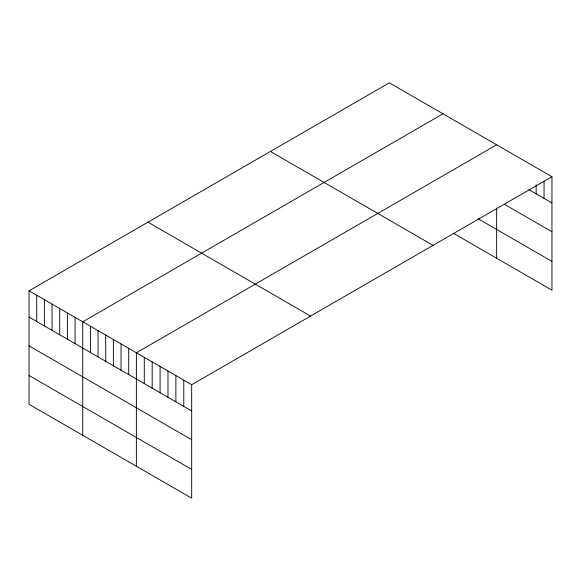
<?xml version="1.0" encoding="UTF-8"?>
<svg xmlns="http://www.w3.org/2000/svg" width="581" height="581" viewBox="0 0 581 581"><rect width="100%" height="100%" fill="white"/><g stroke="black" fill="none" stroke-linecap="round" stroke-linejoin="round"><path stroke-width="0.87" d="M29.05 290.82L191.679 384.716L191.679 498.178L29.05 404.289L29.05 290.82L389.321 82.822L551.95 176.711L551.95 290.18L453.725 233.468M442.991 113.803L82.72 321.809L82.72 435.271M496.653 144.792L136.382 352.79L136.382 466.26M191.679 384.716L551.95 176.711M528.971 189.696L551.95 202.965M504.555 204.381L551.95 231.746M478.257 218.848L551.95 261.399M270.434 151.459L433.063 245.356M147.937 222.182L310.566 316.071M29.05 317.073L191.679 410.963M29.05 345.855L191.679 439.744M29.05 375.508L191.679 469.397M544.048 181.207L544.048 198.404M536.154 184.787L536.154 193.843M496.653 208.056L496.653 258.255M183.778 380.156L183.778 406.402M175.876 375.595L175.876 401.841M167.982 371.034L167.982 397.281M160.08 366.473L160.08 392.72M152.178 361.912L152.178 388.159M144.284 357.351L144.284 383.598M128.721 348.368L128.721 374.614M121.051 343.937L121.051 370.191M113.382 339.515L113.382 365.761M105.72 335.084L105.72 361.338M98.051 330.662L98.051 356.908M90.382 326.231L90.382 352.485M75.051 317.379L75.051 343.632M67.381 312.956L67.381 339.202M59.72 308.526L59.72 334.779M52.05 304.103L52.05 330.349M44.381 299.673L44.381 325.926M36.719 295.25L36.719 321.496"/></g></svg>
